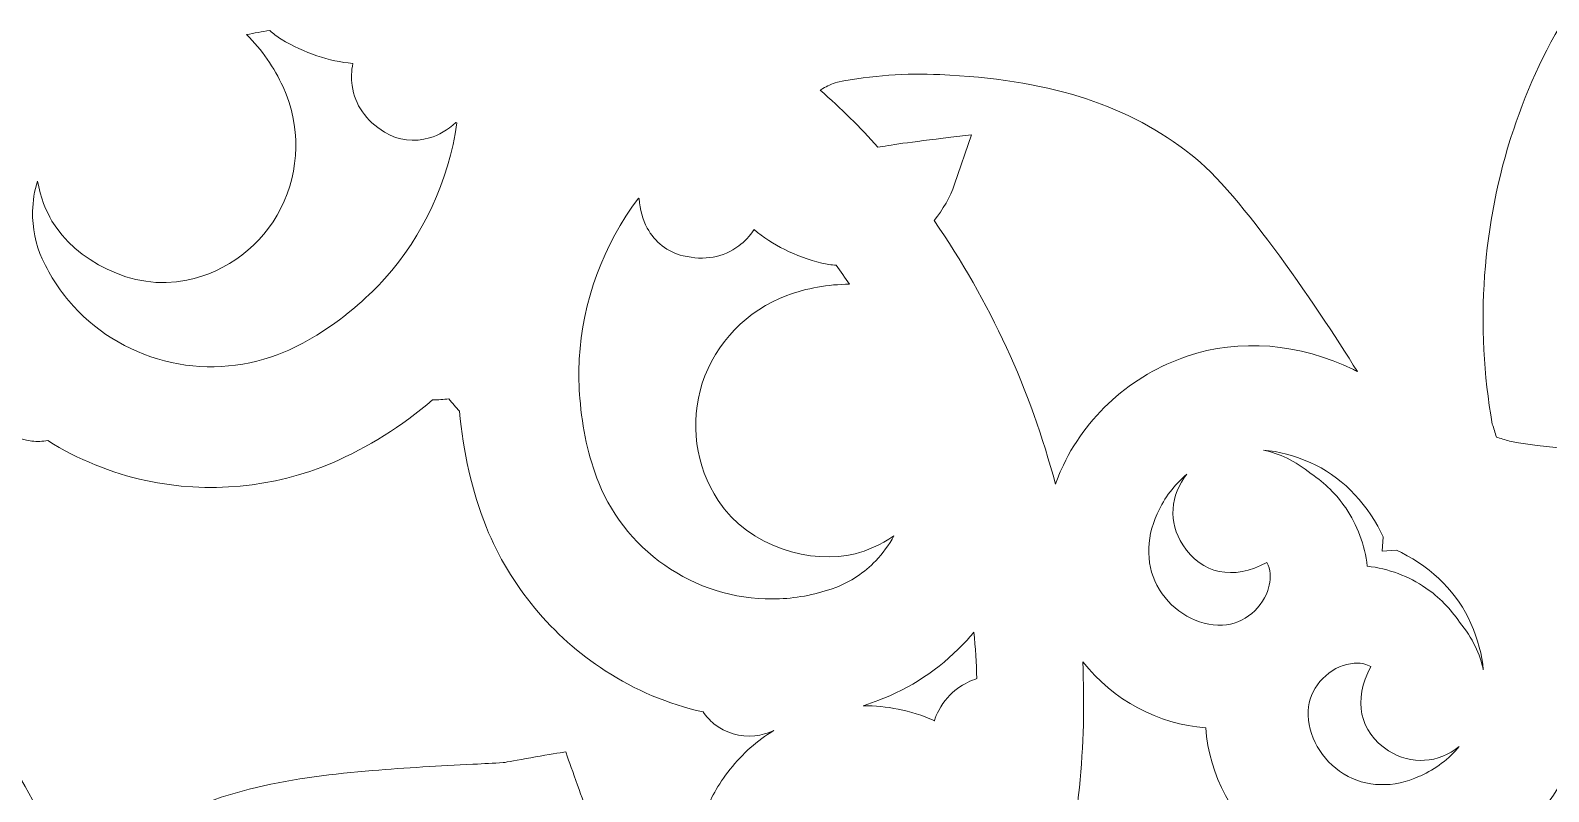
# Model space of a CAD drawing. Header units: millimetres. Extents: x -880 to 1612, y -870 to 417.
# Drawn here: x 76.4 to 191.6, y 215.1 to 272.9 of the extents above; entities that cross this region are included whole.
import ezdxf

# ---------------------------------------------------------------- set-up
doc = ezdxf.new("R2010")
doc.units = ezdxf.units.MM
doc.header["$MEASUREMENT"] = 0
doc.layers.add('Layer 5', color=7, linetype='Continuous')

msp = doc.modelspace()

# ---------------------------------------------------------------- linework, layer by layer
at = {"layer": 'Layer 5', "lineweight": 0}
for points, knots in [([(188.95, 265.25), (188.95, 265.25), (188.97, 265.29), (188.97, 265.29), (190.07, 268.64), (191.59, 271.84), (193.49, 274.81), (194.57, 275.75), (195.81, 276.47), (197.06, 276.91), (198.9, 277.56), (200.95, 277.69), (202.83, 277.28), (204.12, 276.98), (205.33, 276.22), (206.21, 275.19), (204.91, 275.82), (203.25, 276.07), (201.3, 275.64), (201.3, 275.64), (201.16, 275.61), (201.16, 275.61), (199.44, 275.14), (198.25, 274.54), (196.83, 272.72), (195.38, 270.82), (195.06, 268.22), (195.95, 265.56), (195.95, 265.56), (195.96, 265.52), (195.96, 265.52), (196.73, 263.34), (198.39, 261.53), (200.51, 260.56), (202.01, 259.89), (203.72, 259.64), (205.51, 259.82), (205.33, 258.03), (205.58, 256.32), (206.26, 254.79), (207.22, 252.69), (209.02, 251.05), (211.21, 250.27), (211.21, 250.27), (211.26, 250.25), (211.26, 250.25), (213.91, 249.37), (216.52, 249.69), (218.41, 251.15), (220.23, 252.56), (220.83, 253.75), (221.3, 255.49), (221.3, 255.49), (221.34, 255.64), (221.34, 255.64), (221.76, 257.57), (221.51, 259.23), (220.88, 260.52), (221.91, 259.65), (222.66, 258.43), (222.97, 257.16), (223.38, 255.26), (223.24, 253.21), (222.59, 251.35), (222.16, 250.11), (221.44, 248.89), (220.5, 247.8), (217.53, 245.9), (214.32, 244.37), (210.97, 243.27), (203.85, 240.92), (196.14, 240.37), (188.67, 241.68), (188.34, 241.79), (188.01, 241.89), (187.68, 241.99), (187.58, 242.32), (187.48, 242.65), (187.37, 242.98), (186.06, 250.45), (186.61, 258.16), (188.95, 265.25)], [0, 0, 0, 0, 1, 1, 1, 2, 2, 2, 3, 3, 3, 4, 4, 4, 5, 5, 5, 6, 6, 6, 7, 7, 7, 8, 8, 8, 9, 9, 9, 10, 10, 10, 11, 11, 11, 12, 12, 12, 13, 13, 13, 14, 14, 14, 15, 15, 15, 16, 16, 16, 17, 17, 17, 18, 18, 18, 19, 19, 19, 20, 20, 20, 21, 21, 21, 22, 22, 22, 23, 23, 23, 24, 24, 24, 25, 25, 25, 26, 26, 26, 27, 27, 27, 27]), ([(95.56, 268.57), (94.89, 270.05), (93.95, 271.4), (92.8, 272.55), (93.38, 272.66), (93.96, 272.76), (94.55, 272.86), (94.82, 272.61), (95.11, 272.39), (95.42, 272.2), (97.22, 271.13), (99.04, 270.51), (100.86, 270.36), (100.75, 269.79), (100.73, 269.22), (100.81, 268.67), (101.02, 267.21), (101.84, 266.02), (103.27, 265.14), (103.27, 265.14), (103.31, 265.11), (103.31, 265.11), (104.32, 264.5), (105.52, 264.36), (106.69, 264.71), (107.38, 264.91), (108.06, 265.31), (108.69, 265.86), (108.71, 265.85), (108.73, 265.84), (108.76, 265.84), (108.14, 261.44), (106.21, 257.27), (103.27, 254), (102.72, 253.38), (102.07, 252.75), (101.24, 252.02), (101.24, 252.02), (101.18, 251.97), (101.18, 251.97), (99.43, 250.46), (97.56, 249.27), (95.63, 248.44), (92.96, 247.31), (89.93, 247.03), (87.09, 247.65), (84.25, 248.26), (81.61, 249.77), (79.66, 251.92), (78.69, 252.98), (77.89, 254.18), (77.28, 255.51), (76.78, 256.6), (76.52, 257.89), (76.55, 259.13), (76.56, 259.9), (76.69, 260.68), (76.92, 261.43), (77.14, 260.21), (77.58, 259.12), (78.02, 258.39), (79.76, 255.49), (84.07, 253.02), (88.25, 253.89), (91.34, 254.54), (93.94, 256.53), (95.4, 259.36), (96.85, 262.23), (96.91, 265.67), (95.56, 268.57)], [0, 0, 0, 0, 1, 1, 1, 2, 2, 2, 3, 3, 3, 4, 4, 4, 5, 5, 5, 6, 6, 6, 7, 7, 7, 8, 8, 8, 9, 9, 9, 10, 10, 10, 11, 11, 11, 12, 12, 12, 13, 13, 13, 14, 14, 14, 15, 15, 15, 16, 16, 16, 17, 17, 17, 18, 18, 18, 19, 19, 19, 20, 20, 20, 21, 21, 21, 22, 22, 22, 23, 23, 23, 23]), ([(164.02, 263.79), (164.02, 263.79), (164.15, 263.69), (164.15, 263.69), (167.73, 261.24), (173.93, 252.11), (177.13, 246.96), (177.03, 247.01), (176.93, 247.06), (176.83, 247.11), (172.76, 249.12), (168.15, 249.48), (164.2, 248.12), (160, 246.74), (156.43, 243.52), (154.63, 239.49), (154.47, 239.13), (154.33, 238.78), (154.2, 238.42), (152.32, 245.57), (149.23, 252.28), (144.99, 258.44), (145.67, 259.26), (146.21, 260.2), (146.55, 261.19), (146.55, 261.19), (147.84, 264.94), (147.84, 264.94), (147.84, 264.94), (146.26, 264.75), (146.26, 264.75), (143.12, 264.38), (141.55, 264.15), (140.73, 263.99), (139.39, 265.5), (137.92, 266.96), (136.34, 268.32), (136.38, 268.35), (136.42, 268.37), (136.46, 268.4), (136.46, 268.4), (136.55, 268.45), (136.55, 268.45), (136.85, 268.63), (137.22, 268.8), (137.65, 268.94), (140.25, 269.44), (142.88, 269.63), (145.44, 269.51), (153.48, 269.15), (159.37, 267.33), (164.02, 263.79)], [0, 0, 0, 0, 1, 1, 1, 2, 2, 2, 3, 3, 3, 4, 4, 4, 5, 5, 5, 6, 6, 6, 7, 7, 7, 8, 8, 8, 9, 9, 9, 10, 10, 10, 11, 11, 11, 12, 12, 12, 13, 13, 13, 14, 14, 14, 15, 15, 15, 16, 16, 16, 17, 17, 17, 17]), ([(122.54, 260.12), (122.56, 260.11), (122.58, 260.1), (122.6, 260.09), (122.66, 259.26), (122.86, 258.5), (123.21, 257.86), (123.79, 256.79), (124.75, 256.04), (125.94, 255.75), (127.56, 255.37), (128.98, 255.62), (130.16, 256.51), (130.61, 256.84), (131, 257.26), (131.33, 257.74), (132.72, 256.56), (134.44, 255.71), (136.47, 255.2), (136.82, 255.11), (137.18, 255.06), (137.56, 255.04), (137.9, 254.57), (138.24, 254.08), (138.57, 253.59), (138.57, 253.59), (138.57, 253.59), (138.57, 253.59), (136.94, 253.59), (135.33, 253.3), (133.81, 252.73), (130.8, 251.63), (128.4, 249.15), (127.39, 246.07), (126.43, 243.06), (126.87, 239.82), (128.59, 237.18), (130.93, 233.6), (135.73, 232.31), (139.01, 233.13), (139.84, 233.34), (140.92, 233.8), (141.94, 234.5), (141.57, 233.8), (141.1, 233.15), (140.56, 232.6), (139.71, 231.71), (138.63, 230.99), (137.52, 230.57), (136.13, 230.06), (134.7, 229.77), (133.26, 229.71), (130.37, 229.58), (127.43, 230.37), (124.99, 231.96), (122.55, 233.52), (120.61, 235.85), (119.53, 238.51), (118.75, 240.48), (118.27, 242.64), (118.1, 244.94), (118.1, 244.94), (118.08, 245.19), (118.08, 245.19), (118.01, 246.23), (118, 247.09), (118.05, 247.9), (118.28, 252.27), (119.87, 256.58), (122.54, 260.12)], [0, 0, 0, 0, 1, 1, 1, 2, 2, 2, 3, 3, 3, 4, 4, 4, 5, 5, 5, 6, 6, 6, 7, 7, 7, 8, 8, 8, 9, 9, 9, 10, 10, 10, 11, 11, 11, 12, 12, 12, 13, 13, 13, 14, 14, 14, 15, 15, 15, 16, 16, 16, 17, 17, 17, 18, 18, 18, 19, 19, 19, 20, 20, 20, 21, 21, 21, 22, 22, 22, 23, 23, 23, 23]), ([(68.92, 231.97), (70.74, 233.56), (71.74, 235.36), (72.27, 236.59), (72.59, 237.36), (73.01, 238.59), (73.18, 240.12), (73.35, 241.61), (73.25, 243.1), (72.91, 244.53), (73.07, 244.06), (73.32, 243.62), (73.63, 243.23), (74.34, 242.36), (75.38, 241.79), (76.49, 241.68), (76.89, 241.64), (77.3, 241.65), (77.7, 241.72), (80, 240.28), (82.51, 239.26), (85.15, 238.69), (89.84, 237.67), (94.85, 238.14), (99.27, 240.02), (101.99, 241.2), (104.57, 242.81), (106.92, 244.81), (107.33, 244.82), (107.74, 244.85), (108.16, 244.89), (108.42, 244.57), (108.69, 244.25), (108.97, 243.95), (109.22, 240.88), (109.9, 237.92), (111, 235.13), (112.79, 230.71), (116, 226.84), (120.03, 224.25), (122.3, 222.77), (124.8, 221.72), (127.45, 221.12), (127.68, 220.78), (127.96, 220.49), (128.27, 220.23), (129.14, 219.53), (130.27, 219.19), (131.39, 219.3), (131.89, 219.35), (132.38, 219.5), (132.82, 219.72), (131.56, 218.94), (130.44, 217.95), (129.5, 216.77), (128.55, 215.57), (127.97, 214.4), (127.66, 213.63), (127.16, 212.4), (126.6, 210.43), (126.76, 208.04), (126.86, 206.37), (127.41, 203.18), (130.04, 200.62), (132.32, 198.33), (135.7, 197.14), (138.85, 197.49), (140.1, 197.59), (141.33, 197.96), (142.46, 198.55), (142.46, 198.55), (141.3, 195.61), (141.3, 195.61), (141.3, 195.61), (144.23, 196.77), (144.23, 196.77), (143.65, 195.65), (143.28, 194.42), (143.18, 193.17), (142.83, 190.01), (144.02, 186.63), (146.3, 184.36), (148.87, 181.73), (152.04, 181.17), (153.7, 181.08), (156.12, 180.92), (158.1, 181.48), (159.34, 181.98), (160.1, 182.29), (161.27, 182.87), (162.48, 183.82), (163.65, 184.76), (164.63, 185.88), (165.41, 187.14), (165.19, 186.69), (165.04, 186.2), (164.99, 185.7), (164.88, 184.58), (165.22, 183.44), (165.93, 182.58), (166.18, 182.26), (166.48, 181.99), (166.8, 181.76), (167.41, 179.11), (168.46, 176.62), (169.93, 174.35), (172.53, 170.31), (176.4, 167.1), (180.85, 165.31), (183.61, 164.21), (186.57, 163.53), (189.64, 163.28), (189.94, 163), (190.26, 162.73), (190.58, 162.47), (190.54, 162.05), (190.51, 161.64), (190.49, 161.23), (188.5, 158.88), (186.89, 156.3), (185.7, 153.55), (183.83, 149.16), (183.36, 144.16), (184.38, 139.47), (184.94, 136.83), (185.96, 134.32), (187.41, 132.01), (187.34, 131.61), (187.32, 131.21), (187.37, 130.81), (187.48, 129.69), (188.05, 128.65), (188.92, 127.94), (189.3, 127.63), (189.75, 127.39), (190.21, 127.22), (188.77, 127.57), (187.29, 127.66), (185.79, 127.49), (184.27, 127.31), (183.04, 126.89), (182.27, 126.57), (181.05, 126.05), (179.25, 125.05), (177.68, 123.25), (176.57, 122), (174.7, 119.35), (174.75, 115.69), (174.75, 115.07), (174.8, 114.46), (174.91, 113.86), (174.57, 114.36), (174.24, 114.85), (173.89, 115.34), (170.54, 120.16), (166.71, 125), (161.37, 127.83), (158.61, 129.29), (155.6, 130.07), (152.41, 130.16), (155.14, 131.81), (157.38, 133.97), (159.07, 136.6), (162.33, 141.68), (163.3, 147.78), (163.85, 153.62), (164.1, 156.16), (164.26, 158.74), (164.41, 161.24), (164.46, 162), (164.51, 162.78), (164.56, 163.56), (164.56, 163.56), (165.29, 167.85), (165.68, 169.4), (165.68, 169.4), (165.8, 169.88), (165.8, 169.88), (165.8, 169.88), (165.32, 170.02), (165.32, 170.02), (163.79, 170.48), (159.72, 172.04), (159.72, 172.04), (159.02, 172.39), (158.32, 172.75), (157.63, 173.1), (155.41, 174.23), (153.12, 175.4), (150.82, 176.48), (145.51, 178.98), (139.76, 181.25), (133.73, 181.03), (130.61, 180.92), (127.61, 180.09), (124.8, 178.58), (126.34, 181.37), (127.2, 184.36), (127.35, 187.48), (127.63, 193.51), (125.42, 199.28), (122.98, 204.62), (121.92, 206.93), (120.77, 209.24), (119.66, 211.49), (119.32, 212.17), (118.97, 212.87), (118.62, 213.58), (118.62, 213.58), (117.56, 216.62), (117.16, 217.69), (117.16, 217.69), (117.02, 218.09), (117.02, 218.09), (117.02, 218.09), (116.59, 218.02), (116.59, 218.02), (115.47, 217.84), (112.28, 217.27), (112.28, 217.27), (111.53, 217.23), (110.78, 217.19), (110.05, 217.15), (110.05, 217.15), (109.96, 217.15), (109.96, 217.15), (107.47, 217.02), (104.89, 216.89), (102.35, 216.67), (96.51, 216.18), (90.39, 215.28), (85.28, 212.07), (82.63, 210.41), (80.45, 208.19), (78.77, 205.48), (78.71, 208.67), (77.96, 211.68), (76.53, 214.46), (73.76, 219.83), (68.96, 223.72), (64.18, 227.12), (63.25, 227.77), (62.32, 228.42), (61.38, 229.06), (65.07, 229.04), (67.69, 230.87), (68.92, 231.97)], [0, 0, 0, 0, 1, 1, 1, 2, 2, 2, 3, 3, 3, 4, 4, 4, 5, 5, 5, 6, 6, 6, 7, 7, 7, 8, 8, 8, 9, 9, 9, 10, 10, 10, 11, 11, 11, 12, 12, 12, 13, 13, 13, 14, 14, 14, 15, 15, 15, 16, 16, 16, 17, 17, 17, 18, 18, 18, 19, 19, 19, 20, 20, 20, 21, 21, 21, 22, 22, 22, 23, 23, 23, 24, 24, 24, 25, 25, 25, 26, 26, 26, 27, 27, 27, 28, 28, 28, 29, 29, 29, 30, 30, 30, 31, 31, 31, 32, 32, 32, 33, 33, 33, 34, 34, 34, 35, 35, 35, 36, 36, 36, 37, 37, 37, 38, 38, 38, 39, 39, 39, 40, 40, 40, 41, 41, 41, 42, 42, 42, 43, 43, 43, 44, 44, 44, 45, 45, 45, 46, 46, 46, 47, 47, 47, 48, 48, 48, 49, 49, 49, 50, 50, 50, 51, 51, 51, 52, 52, 52, 53, 53, 53, 54, 54, 54, 55, 55, 55, 56, 56, 56, 57, 57, 57, 58, 58, 58, 59, 59, 59, 60, 60, 60, 61, 61, 61, 62, 62, 62, 63, 63, 63, 64, 64, 64, 65, 65, 65, 66, 66, 66, 67, 67, 67, 68, 68, 68, 69, 69, 69, 70, 70, 70, 71, 71, 71, 72, 72, 72, 73, 73, 73, 74, 74, 74, 75, 75, 75, 76, 76, 76, 77, 77, 77, 78, 78, 78, 79, 79, 79, 80, 80, 80, 81, 81, 81, 82, 82, 82, 82]), ([(179.09, 234.42), (179.09, 234.42), (179.01, 233.32), (179.01, 233.32), (179.01, 233.32), (180.11, 233.4), (180.11, 233.4), (180.11, 233.4), (180.47, 233.22), (180.47, 233.22), (182.89, 232.01), (184.76, 230.09), (185.75, 227.83), (186.28, 226.64), (186.6, 225.45), (186.69, 224.31), (186.45, 225.49), (185.88, 226.73), (184.89, 227.94), (184.2, 228.96), (183.31, 229.86), (182.33, 230.53), (181.04, 231.43), (179.49, 232), (177.88, 232.19), (177.69, 233.79), (177.12, 235.34), (176.24, 236.61), (175.56, 237.62), (174.65, 238.51), (173.63, 239.2), (172.42, 240.19), (171.18, 240.75), (170.01, 241), (171.15, 240.9), (172.35, 240.58), (173.55, 240.05), (175.79, 239.07), (177.69, 237.2), (178.91, 234.78), (178.91, 234.78), (179.09, 234.42), (179.09, 234.42)], [0, 0, 0, 0, 1, 1, 1, 2, 2, 2, 3, 3, 3, 4, 4, 4, 5, 5, 5, 6, 6, 6, 7, 7, 7, 8, 8, 8, 9, 9, 9, 10, 10, 10, 11, 11, 11, 12, 12, 12, 13, 13, 13, 14, 14, 14, 14]), ([(163.87, 233.8), (165.31, 231.58), (167.69, 231.09), (170.26, 232.47), (170.52, 231.95), (170.59, 231.31), (170.44, 230.75), (170.44, 230.75), (170.41, 230.64), (170.41, 230.64), (170.05, 229.07), (168.48, 227.75), (166.89, 227.7), (165.02, 227.64), (163.11, 228.72), (162.11, 230.4), (162.11, 230.4), (162.08, 230.44), (162.08, 230.44), (161.08, 232.05), (161.02, 234.24), (161.94, 236.17), (161.94, 236.17), (161.98, 236.26), (161.98, 236.26), (162.47, 237.38), (163.24, 238.38), (164.19, 239.17), (162.92, 237.62), (162.76, 235.51), (163.87, 233.8)], [0, 0, 0, 0, 1, 1, 1, 2, 2, 2, 3, 3, 3, 4, 4, 4, 5, 5, 5, 6, 6, 6, 7, 7, 7, 8, 8, 8, 9, 9, 9, 10, 10, 10, 10]), ([(209.38, 218.46), (209.38, 218.46), (209.49, 218.31), (209.49, 218.31), (213.02, 213.69), (214.83, 207.79), (215.2, 199.75), (215.32, 197.19), (215.13, 194.57), (214.63, 191.96), (214.49, 191.53), (214.32, 191.16), (214.13, 190.85), (214.13, 190.85), (214.08, 190.76), (214.08, 190.76), (214.06, 190.72), (214.04, 190.69), (214.01, 190.65), (212.65, 192.23), (211.19, 193.7), (209.68, 195.04), (209.84, 195.86), (210.06, 197.43), (210.43, 200.56), (210.43, 200.56), (210.62, 202.14), (210.62, 202.14), (210.62, 202.14), (206.88, 200.86), (206.88, 200.86), (205.89, 200.52), (204.95, 199.99), (204.13, 199.3), (197.97, 203.54), (191.26, 206.63), (184.11, 208.51), (184.47, 208.65), (184.84, 208.79), (185.21, 208.95), (189.22, 210.74), (192.43, 214.32), (193.8, 218.49), (195.17, 222.46), (194.81, 227.07), (192.81, 231.12), (192.76, 231.23), (192.7, 231.34), (192.65, 231.44), (197.8, 228.24), (206.93, 222.04), (209.38, 218.46)], [0, 0, 0, 0, 1, 1, 1, 2, 2, 2, 3, 3, 3, 4, 4, 4, 5, 5, 5, 6, 6, 6, 7, 7, 7, 8, 8, 8, 9, 9, 9, 10, 10, 10, 11, 11, 11, 12, 12, 12, 13, 13, 13, 14, 14, 14, 15, 15, 15, 16, 16, 16, 17, 17, 17, 17]), ([(147.17, 226.23), (147.47, 226.54), (147.75, 226.85), (148.02, 227.18), (148.13, 226), (148.2, 224.83), (148.24, 223.65), (147.37, 223.36), (146.12, 222.73), (145.34, 221.23), (145.21, 220.98), (145.1, 220.72), (145.01, 220.45), (145.01, 220.45), (145, 220.45), (145, 220.46), (143.17, 221.27), (141.35, 221.59), (139.64, 221.59), (139.63, 221.59), (139.62, 221.59), (139.61, 221.59), (139.98, 221.71), (140.36, 221.84), (140.73, 221.98), (143.19, 222.92), (145.36, 224.35), (147.17, 226.23)], [0, 0, 0, 0, 1, 1, 1, 2, 2, 2, 3, 3, 3, 4, 4, 4, 5, 5, 5, 6, 6, 6, 7, 7, 7, 8, 8, 8, 9, 9, 9, 9]), ([(50.78, 224.52), (50.86, 224.62), (50.93, 224.73), (51.01, 224.84), (51.08, 224.73), (51.15, 224.62), (51.23, 224.51), (53.55, 221.35), (57.33, 220.14), (61.07, 219.3), (61.33, 219.24), (61.58, 219.19), (61.84, 219.13), (63.45, 218.78), (65.12, 218.41), (66.66, 217.8), (68.67, 216.99), (70.26, 215.56), (71.56, 214.26), (75.67, 210.15), (77.49, 205.32), (76.77, 200.54), (74.4, 201.2), (72.01, 201.77), (69.58, 202.25), (68.11, 211.24), (60.29, 218.13), (50.89, 218.13), (41.63, 218.13), (33.9, 211.44), (32.27, 202.64), (29.81, 202.21), (27.37, 201.68), (24.95, 201.07), (24.38, 205.77), (26.26, 210.48), (30.34, 214.48), (31.65, 215.76), (33.27, 217.18), (35.28, 217.96), (36.83, 218.56), (38.5, 218.91), (40.12, 219.25), (40.12, 219.25), (40.15, 219.25), (40.15, 219.25), (40.4, 219.3), (40.64, 219.36), (40.88, 219.41), (44.64, 220.21), (48.43, 221.38), (50.78, 224.52)], [0, 0, 0, 0, 1, 1, 1, 2, 2, 2, 3, 3, 3, 4, 4, 4, 5, 5, 5, 6, 6, 6, 7, 7, 7, 8, 8, 8, 9, 9, 9, 10, 10, 10, 11, 11, 11, 12, 12, 12, 13, 13, 13, 14, 14, 14, 15, 15, 15, 16, 16, 16, 17, 17, 17, 17]), ([(156.28, 224.93), (158.6, 222.01), (162.02, 220.17), (165.62, 219.92), (165.87, 216.32), (167.7, 212.91), (170.61, 210.59), (167.44, 210.73), (164.24, 210.65), (161.07, 210.33), (159.09, 210.13), (157.1, 209.83), (155.14, 209.45), (155.52, 211.41), (155.82, 213.4), (156.02, 215.38), (156.34, 218.55), (156.42, 221.75), (156.28, 224.93)], [0, 0, 0, 0, 1, 1, 1, 2, 2, 2, 3, 3, 3, 4, 4, 4, 5, 5, 5, 6, 6, 6, 6]), ([(179.49, 218.18), (181.2, 217.07), (183.31, 217.23), (184.86, 218.5), (184.07, 217.55), (183.07, 216.78), (181.94, 216.28), (181.94, 216.28), (181.85, 216.24), (181.85, 216.24), (179.93, 215.33), (177.74, 215.39), (176.12, 216.4), (176.12, 216.4), (176.08, 216.43), (176.08, 216.43), (174.41, 217.42), (173.33, 219.34), (173.39, 221.21), (173.44, 222.79), (174.75, 224.37), (176.34, 224.73), (176.34, 224.73), (176.45, 224.75), (176.45, 224.75), (176.64, 224.8), (176.84, 224.83), (177.05, 224.83), (177.44, 224.83), (177.82, 224.74), (178.16, 224.57), (176.78, 222), (177.27, 219.62), (179.49, 218.18)], [0, 0, 0, 0, 1, 1, 1, 2, 2, 2, 3, 3, 3, 4, 4, 4, 5, 5, 5, 6, 6, 6, 7, 7, 7, 8, 8, 8, 9, 9, 9, 10, 10, 10, 11, 11, 11, 11])]:
    msp.add_open_spline(points, degree=3, knots=knots, dxfattribs=at)

doc.saveas('drawing.dxf')
